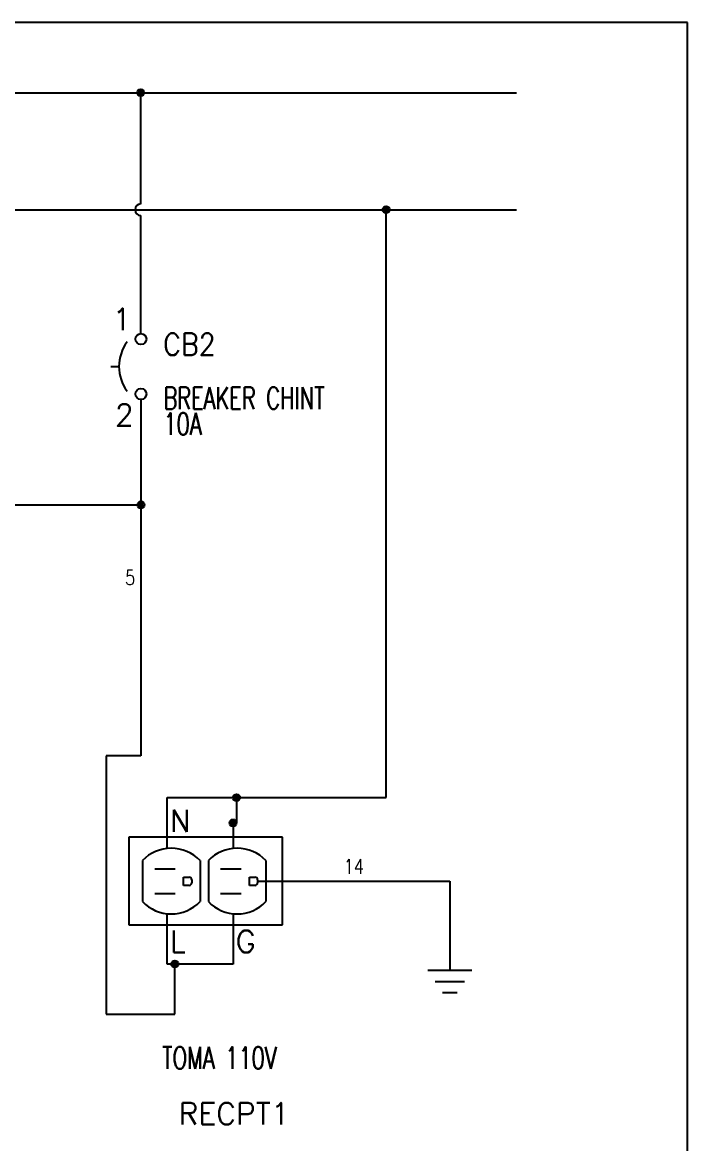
# Model space of a CAD drawing. Header units: millimetres. Extents: x 123.5 to 144.3, y 105.4 to 121.6.
# Drawn here: x 138.57 to 144.26, y 112.01 to 121.59 of the extents above; entities that cross this region are included whole.
import ezdxf
from ezdxf.enums import TextEntityAlignment as Align

# ---------------------------------------------------------------- set-up
doc = ezdxf.new("R2010")
doc.units = ezdxf.units.MM
doc.linetypes.add('HIDDEN2', pattern=[0.1875, 0.125, -0.0625])
for name, color, linetype in [('BLK_12AWG', 7, 'Continuous'), ('DESC', 250, 'Continuous'), ('SYMS', 7, 'Continuous'), ('TAGS', 250, 'Continuous'), ('TERMS', 250, 'Continuous'), ('WIRES', 7, 'Continuous')]:
    doc.layers.add(name, color=color, linetype=linetype)
doc.layers.add('WIRENO', color=7, linetype='Continuous', true_color=0x000000)
doc.styles.add('WD', font='romans.shx')

# ---------------------------------------------------------------- blocks, each defined once
blk = doc.blocks.new('VCB1')
at = {"linetype": 'HIDDEN2'}
blk.add_line((-0.1712, 0), (-0.125, 0), dxfattribs=at)
for centre in [(0, 0.1562), (0, -0.1562)]:
    blk.add_circle(centre, 0.0312)
blk.add_arc((0.1094, 0), 0.2344, 143.1301, 216.8699)
at = {"style": 'WD'}
for tag, p, width in [('INST', (0.2188, 0.3883), 0.7), ('LOC', (0.2188, 0.2188), 0.7), ('TAG1', (0.1269, 0.0644), 0.9), ('XREF', (0.1287, -0.09), 0.7), ('DESC1', (0.1287, -0.242), 0.7), ('DESC2', (0.1287, -0.3893), 0.7)]:
    blk.add_attdef(tag, p, '', height=0.125, dxfattribs=dict(at, width=width))
at = {"linetype": 'Continuous', "style": 'WD'}
for tag, height, flags, p in [('TERM01', 0.125, 8, (-0.055, 0.2066)), ('CAT', 0.01, 9, (-0.1421, -0.0731)), ('MFG', 0.01, 9, (-0.1421, -0.0881))]:
    blk.add_attdef(tag, text='', height=height, dxfattribs=dict(at, flags=flags)).set_placement(p, align=Align.RIGHT)
at = {"color": 7, "style": 'WD', "flags": 1}
for tag, p in [('X2TERM01', (0, 0.1875)), ('X8TERM02', (0, -0.1875))]:
    blk.add_attdef(tag, p, '', height=0.0125, dxfattribs=at)
at = {"style": 'WD', "width": 0.7}
blk.add_attdef('RATING1', text='', height=0.125, dxfattribs=at).set_placement((-0.1875, 0.0625), align=Align.RIGHT)
at = {"color": 7, "style": 'WD'}
for tag, p in [('X4LINK', (-0.25, 0)), ('X1LINK', (0, 0))]:
    blk.add_attdef(tag, p, '', height=0.01, dxfattribs=at)
at = {"style": 'WD', "flags": 9}
for tag, p in [('FAMILY', (-0.1421, -0.0365)), ('CONTACT', (-0.1288, -0.1291))]:
    blk.add_attdef(tag, text='', height=0.01, dxfattribs=at).set_placement(p, align=Align.RIGHT)
at = {"linetype": 'Continuous', "style": 'WD', "flags": 9}
blk.add_attdef('ASSYCODE', text='', height=0.01, dxfattribs=at).set_placement((-0.1533, -0.1061), align=Align.CENTER)
at = {"linetype": 'Continuous', "style": 'WD', "flags": 8}
blk.add_attdef('TERM02', text='', height=0.125, dxfattribs=at).set_placement((-0.0407, -0.2134), align=Align.TOP_RIGHT)
blk = doc.blocks.new('WDDOT')
for radius in [0.03, 0.0187, 0.00929]:
    blk.add_circle((0, 0), radius)
blk = doc.blocks.new('VCN1RDUP')
for p, q in [((-0.2188, 0.25), (-0.2188, -0.25)), ((0.6562, 0.25), (-0.2188, 0.25)), ((0.6562, -0.25), (0.6562, 0.25)), ((-0.1404, 0.117), (-0.1404, -0.117)), ((-0.071, 0.0695), (0.0461, 0.0695)), ((0.1872, 0.117), (0.1872, -0.117)), ((0.2346, 0.117), (0.2346, -0.117)), ((0.304, 0.0695), (0.4211, 0.0695)), ((0.5622, 0.117), (0.5622, -0.117)), ((0.093, -0.0242), (0.093, 0.0226)), ((0.093, 0.0226), (0.1249, 0.0226)), ((0.1399, 0.0076), (0.1399, -0.0092)), ((0.468, -0.0242), (0.468, 0.0226)), ((0.468, 0.0226), (0.4999, 0.0226)), ((0.5149, 0.0076), (0.5149, -0.0092)), ((0.1249, -0.0242), (0.093, -0.0242)), ((0.4999, -0.0242), (0.468, -0.0242)), ((-0.071, -0.0711), (0.0461, -0.0711)), ((0.304, -0.0711), (0.4211, -0.0711)), ((-0.2188, -0.25), (0.6562, -0.25))]:
    blk.add_line(p, q)
for centre, radius, start, end in [((0.0234, -0.039), 0.2262, 43.60282, 136.39718), ((0.3984, -0.039), 0.2262, 43.60282, 136.39718), ((0.1249, 0.0076), 0.015, 0, 90), ((0.4999, 0.0076), 0.015, 0, 90), ((0.1249, -0.0092), 0.015, 270, 0), ((0.4999, -0.0092), 0.015, 270, 0), ((0.0234, 0.039), 0.2262, 223.60282, 316.39718), ((0.3984, 0.039), 0.2262, 223.60282, 316.39718)]:
    blk.add_arc(centre, radius, start, end)
at = {"style": 'WD'}
for tag, width, p in [('INST', 0.7, (-0.2812, 0.5775)), ('LOC', 0.7, (-0.2812, 0.4079)), ('DESC1', 0.7, (-0.2812, 0.2516)), ('DESC2', 0.7, (-0.2812, 0.0954)), ('RATING1', 0.9, (-0.2812, -0.0609))]:
    blk.add_attdef(tag, text='', height=0.125, dxfattribs=dict(at, width=width)).set_placement(p, align=Align.RIGHT)
at = {"linetype": 'Continuous', "style": 'WD', "flags": 8}
for tag, p in [('TERM02', (0.0157, 0.2812)), ('TERM05', (0.3907, 0.2812)), ('TERM06', (0.5866, 0.0802))]:
    blk.add_attdef(tag, p, '', height=0.125, dxfattribs=at)
at = {"linetype": 'Continuous', "style": 'WD', "flags": 9}
for tag, p in [('ASSYCODE', (-0.0714, 0.23)), ('CAT', (-0.1082, 0.2297)), ('MFG', (-0.0887, 0.2278))]:
    blk.add_attdef(tag, text='', height=0.01, rotation=90, dxfattribs=at).set_placement(p, align=Align.CENTER)
at = {"style": 'WD', "flags": 9}
blk.add_attdef('FAMILY', (-0.1523, 0.2047), '', height=0.01, rotation=90, dxfattribs=at)
at = {"style": 'WD', "flags": 1}
for tag, p in [('X2TERM02', (0, 0.1875)), ('X2TERM05', (0.375, 0.1875)), ('X1TERM03', (0.1404, 0.0003)), ('X1TERM06', (0.5154, 0.0003)), ('X8TERM01', (0, -0.1875)), ('X8TERM04', (0.375, -0.1875))]:
    blk.add_attdef(tag, p, '', height=0.0125, dxfattribs=at)
at = {"style": 'WD'}
blk.add_attdef('TAG1', text='', height=0.125, dxfattribs=at).set_placement((-0.2812, -0.2171), align=Align.RIGHT)
at = {"linetype": 'Continuous', "style": 'WD', "flags": 8}
for tag, p in [('TERM01', (0.0157, -0.2812)), ('TERM04', (0.3907, -0.2812))]:
    blk.add_attdef(tag, text='', height=0.125, dxfattribs=at).set_placement(p, align=Align.TOP_LEFT)
blk = doc.blocks.new('VGND2')
for p, q in [((0.09375, 0), (-0.09375, 0)), ((-0.0625, -0.046875), (0.0625, -0.046875)), ((-0.03125, -0.09375), (0.03125, -0.09375))]:
    blk.add_line(p, q)
at = {"style": 'WD', "flags": 1}
blk.add_attdef('X2TERM01', (0, 0), '', height=0.01, dxfattribs=at)
blk = doc.blocks.new('WD_WNV')
at = {"style": 'WD', "flags": 1}
for tag, p in [('W01USER', (-0.0625, 0.0938)), ('W02USER', (-0.0625, 0.0859)), ('W03USER', (-0.0625, 0.0781)), ('W04USER', (-0.0625, 0.0703)), ('W05USER', (-0.0625, 0.0625)), ('W06USER', (-0.0625, 0.0547)), ('W07USER', (-0.0625, 0.0469)), ('W08USER', (-0.0625, 0.0391)), ('W09USER', (-0.0625, 0.0312)), ('W10USER', (-0.0625, 0.0234))]:
    blk.add_attdef(tag, text='', height=0.005, dxfattribs=at).set_placement(p, align=Align.CENTER)
at = {"linetype": 'Continuous', "style": 'WD', "width": 0.8}
blk.add_attdef('WIRENO', text='', height=0.125, dxfattribs=at).set_placement((-0.05, 0), align=Align.MIDDLE_RIGHT)
blk = doc.blocks.new('WD_WNH')
at = {"linetype": 'Continuous', "style": 'WD', "width": 0.8}
blk.add_attdef('WIRENO', text='', height=0.125, dxfattribs=at).set_placement((0, 0.0625), align=Align.CENTER)
at = {"style": 'WD', "flags": 1}
for tag, p in [('W01USER', (0, 0.0781)), ('W02USER', (0, 0.0703)), ('W03USER', (0, 0.0625)), ('W04USER', (0, 0.0547)), ('W05USER', (0, 0.0469)), ('W06USER', (0, 0.0391)), ('W07USER', (0, 0.0312)), ('W08USER', (0, 0.0234)), ('W09USER', (0, 0.0156)), ('W10USER', (0, 0.0078))]:
    blk.add_attdef(tag, text='', height=0.005, dxfattribs=at).set_placement(p, align=Align.CENTER)

msp = doc.modelspace()

# ---------------------------------------------------------------- linework, layer by layer
at = {"color": 7, "linetype": 'Continuous'}
for p, q in [((144.2555, 121.5905), (123.5055, 121.5905)), ((144.2555, 105.4055), (144.2555, 121.5905))]:
    msp.add_line(p, q, dxfattribs=at)
at = {"layer": 'BLK_12AWG'}
for p, q in [((124.4182, 120.99), (142.7932, 120.99)), ((139.584, 120.9487), (139.584, 120.99)), ((139.5858, 120.04), (139.5858, 120.9487)), ((124.4182, 119.99), (142.7932, 119.99)), ((141.6813, 114.967), (141.6813, 119.99)), ((139.5858, 118.9313), (139.5858, 119.94)), ((140.4019, 114.967), (141.6813, 114.967))]:
    msp.add_line(p, q, dxfattribs=at)
msp.add_arc((139.5858, 119.99), 0.05, 90, 270, dxfattribs=at)
at = {"layer": 'WIRES'}
for p, q in [((139.5858, 118.3688), (139.5858, 115.3243)), ((138.0237, 117.4682), (139.5858, 117.4682)), ((139.5858, 115.3243), (139.2889, 115.3243)), ((139.2889, 115.3243), (139.2889, 113.1169)), ((139.8102, 114.5346), (139.8102, 114.967)), ((139.8102, 114.967), (140.4019, 114.967)), ((140.4019, 114.967), (140.4019, 114.7508)), ((140.4019, 114.7508), (140.3727, 114.7508)), ((140.3727, 114.7508), (140.3727, 114.5346)), ((140.5833, 114.2538), (142.2256, 114.2538)), ((142.2256, 114.2538), (142.2256, 113.4897)), ((139.8102, 113.5445), (139.8102, 113.9721)), ((140.3727, 113.9721), (140.3727, 113.5445)), ((140.3727, 113.5445), (139.8102, 113.5445)), ((139.8758, 113.1169), (139.8758, 113.5445)), ((139.2889, 113.1169), (139.8758, 113.1169))]:
    msp.add_line(p, q, dxfattribs=at)

# ---------------------------------------------------------------- block references
at = {"layer": 'SYMS'}
for p in [(139.584, 120.99), (141.6813, 119.99), (139.5858, 117.4682), (140.4019, 114.967), (140.3727, 114.7508), (139.8758, 113.5445)]:
    msp.add_blockref('WDDOT', p, dxfattribs=at)
ref = msp.add_blockref('VCB1', (139.5858, 118.6501), dxfattribs=dict(at, xscale=1.5, yscale=1.5, zscale=1.5))
ref.add_attrib('DESC2', '10A', (139.7788, 118.0661), dxfattribs={"layer": 'DESC', "height": 0.1875, "style": 'WD', "width": 0.7})
ref.add_attrib('DESC1', 'BREAKER CHINT', (139.7788, 118.2871), dxfattribs={"layer": 'DESC', "height": 0.1875, "style": 'WD', "width": 0.7})
ref.add_attrib('TAG1', 'CB2', (139.7762, 118.7466), dxfattribs={"layer": 'TAGS', "height": 0.1875, "style": 'WD', "width": 0.9})
ref.add_attrib('TERM02', '2', dxfattribs={"layer": 'TERMS', "linetype": 'Continuous', "height": 0.1875, "style": 'WD', "flags": 8}).set_placement((139.5247, 118.3299), align=Align.TOP_RIGHT)
ref.add_attrib('TERM01', '1', dxfattribs={"layer": 'TERMS', "linetype": 'Continuous', "height": 0.1875, "style": 'WD', "flags": 8}).set_placement((139.5033, 118.96), align=Align.RIGHT)
ref = msp.add_blockref('VCN1RDUP', (139.8102, 114.2534), dxfattribs=dict(at, xscale=1.5, yscale=1.5, zscale=1.5))
ref.add_attrib('TERM04', 'G', dxfattribs={"layer": 'TERMS', "linetype": 'Continuous', "height": 0.1875, "style": 'WD', "flags": 8}).set_placement((140.3963, 113.8315), align=Align.TOP_LEFT)
ref.add_attrib('TERM01', 'L', dxfattribs={"layer": 'TERMS', "linetype": 'Continuous', "height": 0.1875, "style": 'WD', "flags": 8}).set_placement((139.8338, 113.8315), align=Align.TOP_LEFT)
ref.add_attrib('TERM02', 'N', (139.8338, 114.6753), dxfattribs={"layer": 'TERMS', "linetype": 'Continuous', "height": 0.1875, "style": 'WD', "flags": 8})
ref.add_attrib('DESC1', 'TOMA 110V', dxfattribs={"layer": 'DESC', "height": 0.1875, "style": 'WD', "width": 0.7}).set_placement((140.7457, 112.6488), align=Align.RIGHT)
ref.add_attrib('TAG1', 'RECPT1', dxfattribs={"layer": 'TAGS', "height": 0.1875, "style": 'WD'}).set_placement((140.8562, 112.1725), align=Align.RIGHT)
at = {"layer": 'SYMS', "xscale": 2, "yscale": 2, "zscale": 2}
msp.add_blockref('VGND2', (142.2256, 113.4897), dxfattribs=at)
at = {"layer": 'WIRENO'}
ref = msp.add_blockref('WD_WNV', (139.5858, 116.8466), dxfattribs=at)
ref.add_attrib('WIRENO', '5', dxfattribs={"linetype": 'Continuous', "height": 0.125, "style": 'WD', "width": 0.8}).set_placement((139.5358, 116.8466), align=Align.MIDDLE_RIGHT)
ref = msp.add_blockref('WD_WNH', (141.4045, 114.2538), dxfattribs=at)
ref.add_attrib('WIRENO', '14', dxfattribs={"linetype": 'Continuous', "height": 0.125, "style": 'WD', "width": 0.8}).set_placement((141.4045, 114.3163), align=Align.CENTER)

doc.saveas('drawing.dxf')
